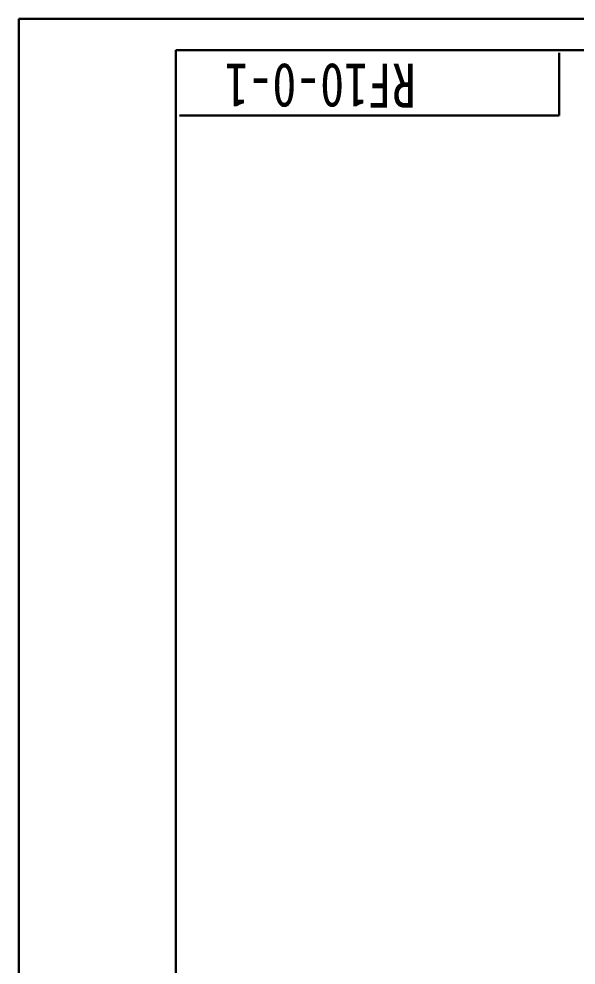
# Model space of a CAD drawing. Header units: millimetres. Extents: x 5231 to 7653, y 7068 to 7959.
# Drawn here: x 6392.5 to 6658.8, y 7506.8 to 7959.5 of the extents above; entities that cross this region are included whole.
import ezdxf

# ---------------------------------------------------------------- set-up
doc = ezdxf.new("R2010")
doc.units = ezdxf.units.MM
doc.linetypes.add('PHANTOM2', pattern=[31.75, 15.875, -3.175, 3.175, -3.175, 3.175, -3.175])
doc.layers.add('4-尺寸线', color=3, linetype='Continuous')
doc.layers.add('SD', color=7, linetype='PHANTOM2', lineweight=13)
doc.styles.add('STYLE5', font='SimSun.ttf', dxfattribs={"height": 3})

msp = doc.modelspace()

# ---------------------------------------------------------------- linework, layer by layer
at = {"layer": 'SD', "linetype": 'ByBlock', "lineweight": 30}
for p, q in [((7652.524, 7959.468), (6392.524, 7959.468)), ((6392.524, 7959.468), (6392.524, 7068.468)), ((6467.524, 7944.468), (6467.524, 7083.468)), ((7637.524, 7944.468), (6467.524, 7944.468)), ((6650.763, 7943.271), (6650.763, 7913.271)), ((6650.763, 7913.271), (6469.239, 7913.271))]:
    msp.add_line(p, q, dxfattribs=at)

# ---------------------------------------------------------------- texts
at = {"layer": '4-尺寸线', "style": 'STYLE5', "width": 0.8}
msp.add_text('RF10-0-1', height=21, rotation=180, dxfattribs=at).set_placement((6582.239, 7937.994))

doc.saveas('drawing.dxf')
